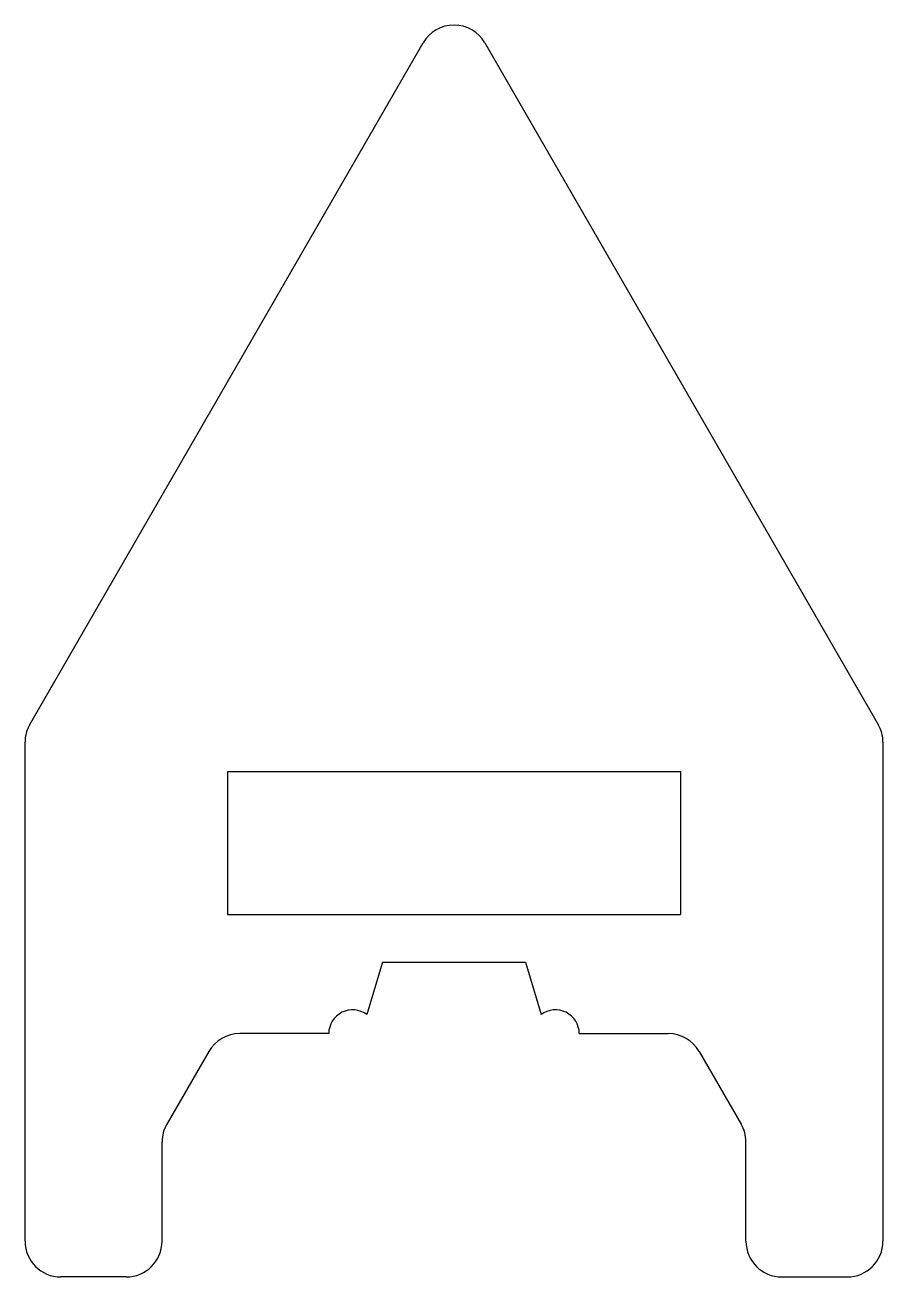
# Model space of a CAD drawing. Extents: x -18 to 18, y -11 to 41.5.
import ezdxf

# ---------------------------------------------------------------- set-up
doc = ezdxf.new("R2010")
doc.units = 0
doc.header["$MEASUREMENT"] = 0
doc.layers.add('VISIBLE', color=7, linetype='CONTINUOUS')

msp = doc.modelspace()

# ---------------------------------------------------------------- linework, layer by layer
at = {"layer": 'VISIBLE'}
for p, q in [((-17.799, 12.204), (-1.299, 40.783)), ((1.299, 40.783), (17.799, 12.204)), ((-18, -9.467), (-18, 11.454)), ((18, 11.454), (18, -9.467)), ((-9.5, 10.236), (-9.5, 4.236)), ((-9.5, 10.236), (9.5, 10.236)), ((9.5, 10.236), (9.5, 4.236)), ((-9.5, 4.236), (9.5, 4.236)), ((-3, 2.236), (-3.655, 0.036)), ((-3, 2.236), (3, 2.236)), ((3, 2.236), (3.655, 0.036)), ((-5.255, -0.764), (-8.993, -0.764)), ((5.255, -0.764), (8.993, -0.764)), ((-10.292, -1.514), (-12.049, -4.557)), ((10.292, -1.514), (12.049, -4.557)), ((-12.25, -9.467), (-12.25, -5.307)), ((12.25, -9.467), (12.25, -5.307)), ((-13.75, -10.967), (-16.5, -10.967)), ((13.75, -10.967), (16.5, -10.967))]:
    msp.add_line(p, q, dxfattribs=at)
for centre, radius, start, end in [((0, 40.033), 1.5, 30, 150), ((-16.5, 11.454), 1.5, 150, 180), ((16.5, 11.454), 1.5, 0, 30), ((-4.255, -0.764), 1, 53.1301, 180), ((4.255, -0.764), 1, 0, 126.8699), ((-8.993, -2.264), 1.5, 90, 150), ((8.993, -2.264), 1.5, 30, 90), ((-10.75, -5.307), 1.5, 150, 180), ((10.75, -5.307), 1.5, 0, 30), ((-16.5, -9.467), 1.5, 180, 270), ((-13.75, -9.467), 1.5, 270, 0), ((13.75, -9.467), 1.5, 180, 270), ((16.5, -9.467), 1.5, 270, 0)]:
    msp.add_arc(centre, radius, start, end, dxfattribs=at)

doc.saveas('drawing.dxf')
